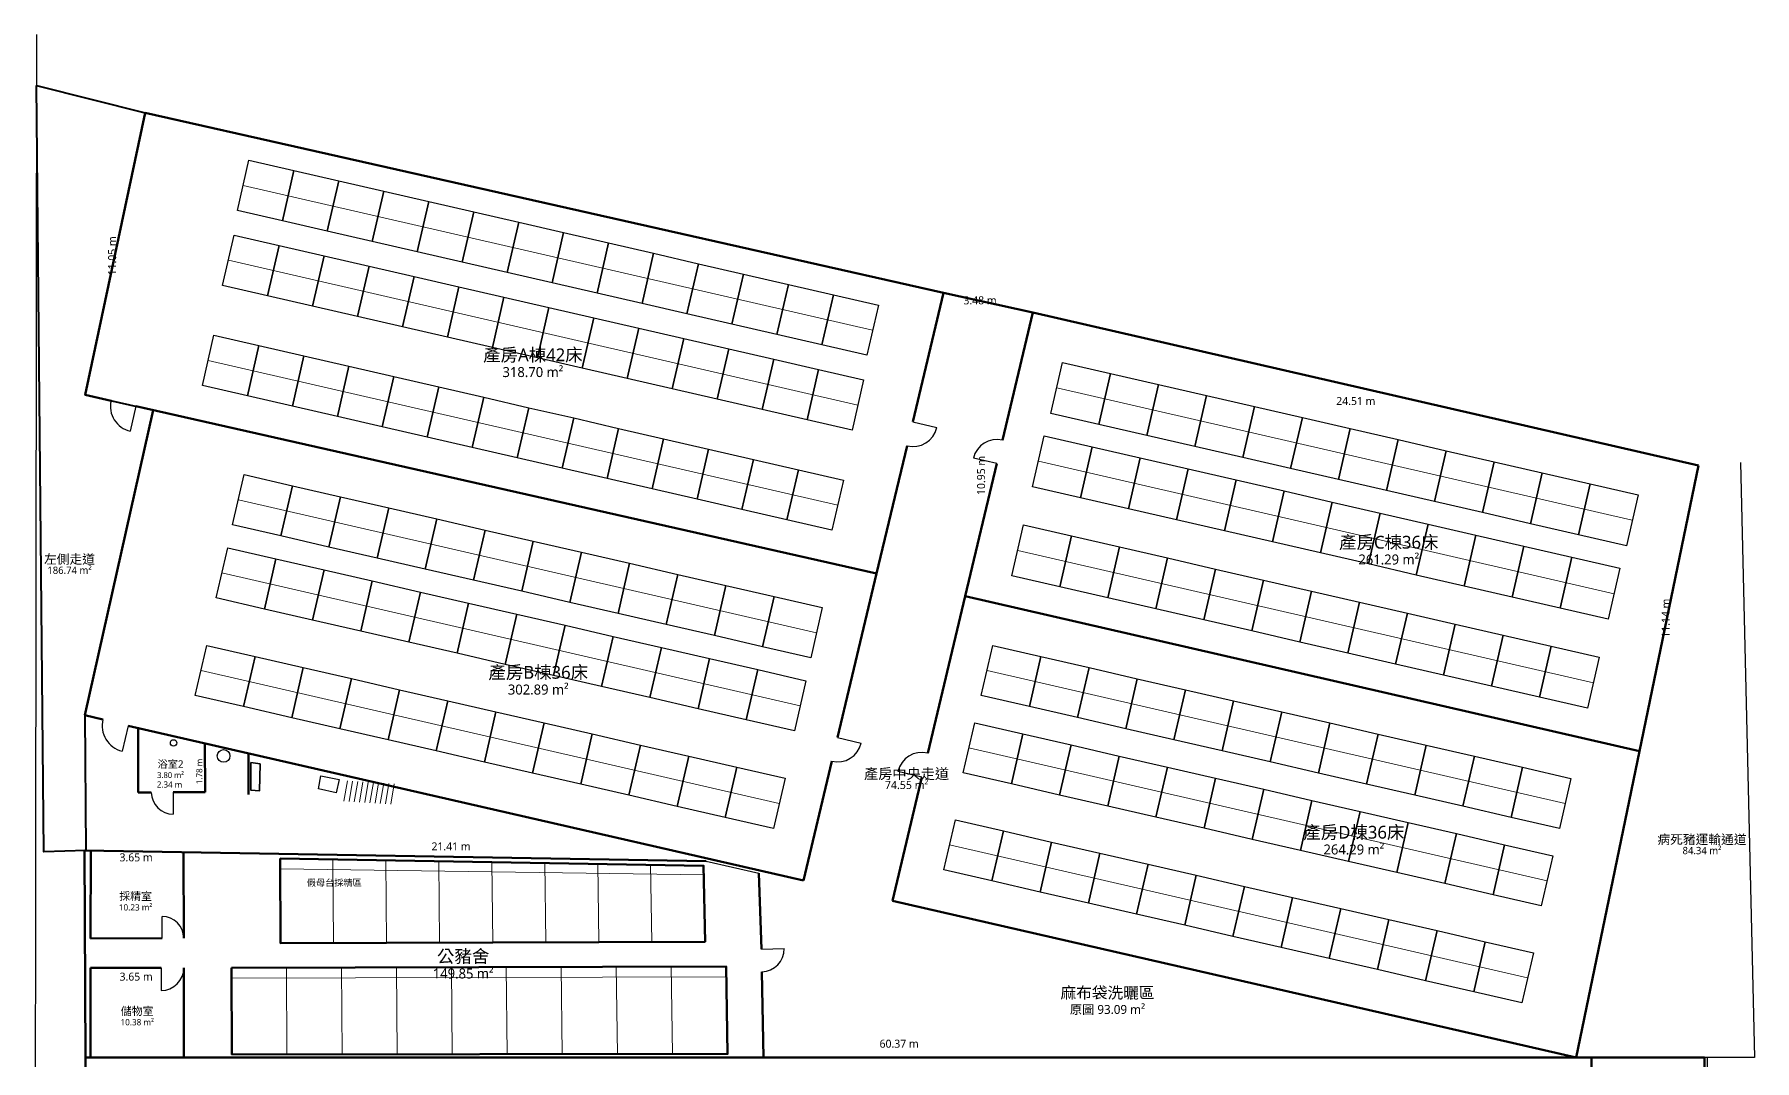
# Model space of a CAD drawing. Header units: metres. Extents: x -1.9 to 62.6, y -0.9 to 72.7.
# Drawn here: x -1.9 to 62.6, y 34.2 to 72.7 of the extents above; entities that cross this region are included whole.
import ezdxf

# ---------------------------------------------------------------- set-up
doc = ezdxf.new("R2010")
doc.units = ezdxf.units.M
for name, color, linetype, true_color in [('00_基地與外框', 7, 'Continuous', 0xb8c8d5), ('01_牆線_外牆', 7, 'Continuous', 0xffcd80), ('02_牆線_隔間', 7, 'Continuous', 0xd1dae2), ('03_門與開啟弧', 7, 'Continuous', 0x5bd9bd), ('04_走道界線', 7, 'Continuous', 0x6b8a9f), ('05_產床_產房', 7, 'Continuous', 0xd4a5f9), ('06_欄位_公豬舍', 7, 'Continuous', 0x83d4c4), ('10_衛浴與設備', 7, 'Continuous', 0xffc8a4), ('11_家具_附屬設備', 7, 'Continuous', 0x93a5b5), ('13_產床_中心導線', 7, 'Continuous', 0x7f74aa), ('20A_文字_棟舍名稱', 7, 'Continuous', 0xf3f7fa), ('21_文字_原圖面積', 7, 'Continuous', 0x9dd7fe), ('22_文字_原圖尺寸', 7, 'Continuous', 0xffc978)]:
    doc.layers.add(name, color=color, linetype=linetype, true_color=true_color)
for name, color, linetype in [('20B_文字_區域名稱', 7, 'Continuous'), ('V52_門扇開啟弧_真圓弧', 4, 'Continuous'), ('V63_東側通道外緣_非地籍', 4, 'Continuous'), ('V74_外側銜接_區域界線_非育成入口', 4, 'Continuous'), ('V75_育成東走道_獨立北側實牆', 7, 'CONTINUOUS'), ('V76_D棟下角至育成走道西角_獨立共牆', 7, 'Continuous')]:
    doc.layers.add(name, color=color, linetype=linetype)
doc.styles.add('CHINESE', font='msjh.ttc')

msp = doc.modelspace()

# ---------------------------------------------------------------- linework, layer by layer
at = {"layer": '00_基地與外框'}
msp.add_lwpolyline([(60.786, 34.334), (60.786, 0), (-1.918, 0), (-1.822, 72.685)], dxfattribs=at)
at = {"layer": '01_牆線_外牆', "lineweight": 80}
for p, q in [((-0.018, 59.174), (2.241, 69.744)), ((2.241, 69.744), (32.166, 62.997)), ((32.166, 62.997), (31.012, 58.162)), ((34.37, 57.474), (35.512, 62.257)), ((35.512, 62.257), (60.471, 56.529)), ((0.955, 58.955), (-0.018, 59.174)), ((29.656, 52.483), (1.881, 58.746)), ((-0.032, 47.175), (2.539, 58.598)), ((30.797, 57.262), (29.656, 52.483)), ((32.975, 51.63), (34.16, 56.597)), ((60.471, 56.529), (58.254, 45.821)), ((29.656, 52.483), (28.188, 46.334)), ((31.571, 45.748), (32.975, 51.63)), ((58.254, 45.821), (32.975, 51.63)), ((0.651, 47.006), (-0.032, 47.175)), ((26.909, 40.972), (1.603, 46.772)), ((58.254, 45.821), (55.875, 34.334)), ((27.975, 45.442), (26.909, 40.972)), ((30.248, 40.207), (31.355, 44.847)), ((55.875, 34.334), (30.248, 40.207))]:
    msp.add_line(p, q, dxfattribs=at)
at = {"layer": '01_牆線_外牆', "lineweight": 70}
for p, q in [((-0.037, 42.099), (23.267, 41.704)), ((0, 34.334), (-0.037, 42.099)), ((25.238, 41.253), (25.337, 38.402)), ((25.353, 37.552), (25.42, 34.334))]:
    msp.add_line(p, q, dxfattribs=at)
at = {"layer": '01_牆線_外牆'}
msp.add_line((23.267, 41.704), (25.238, 41.253), dxfattribs=at)
at = {"layer": '01_牆線_外牆', "lineweight": 90}
for p, q in [((0, 34.334), (0, 0)), ((0, 34.334), (55.875, 34.334)), ((60.693, 0), (60.693, 34.334))]:
    msp.add_line(p, q, dxfattribs=at)
at = {"layer": '02_牆線_隔間', "lineweight": 60}
for p, q in [((1.97, 44.273), (1.969, 46.688)), ((2.464, 44.276), (1.97, 44.273)), ((4.482, 44.288), (3.284, 44.281)), ((0.191, 38.804), (0.194, 42.095)), ((3.674, 42.036), (3.681, 38.815)), ((2.866, 38.813), (0.191, 38.804)), ((0.187, 34.334), (0.19, 37.695)), ((0.19, 37.695), (2.833, 37.702)), ((3.683, 37.704), (3.685, 36.707)), ((3.685, 36.707), (3.689, 34.334))]:
    msp.add_line(p, q, dxfattribs=at)
at = {"layer": '02_牆線_隔間', "lineweight": 50}
for p, q in [((4.482, 44.288), (4.477, 46.113)), ((6.103, 45.741), (6.109, 44.201))]:
    msp.add_line(p, q, dxfattribs=at)
at = {"layer": '02_牆線_隔間', "lineweight": 53}
msp.add_line((56.45, 23.5), (56.45, 34.334), dxfattribs=at)
at = {"layer": '03_門與開啟弧', "lineweight": 30}
for p, q in [((1.881, 58.746), (1.672, 57.819)), ((31.012, 58.162), (31.912, 57.947)), ((34.16, 56.597), (33.283, 56.806)), ((1.603, 46.772), (1.368, 45.821)), ((28.188, 46.334), (29.081, 46.121)), ((31.355, 44.847), (30.454, 45.062)), ((3.284, 44.281), (3.289, 43.461)), ((25.337, 38.402), (26.186, 38.419))]:
    msp.add_line(p, q, dxfattribs=at)
at = {"layer": '03_門與開啟弧'}
for p, q in [((2.866, 38.813), (2.866, 39.627)), ((2.833, 37.702), (2.833, 36.852))]:
    msp.add_line(p, q, dxfattribs=at)
at = {"layer": '04_走道界線', "lineweight": 60}
msp.add_line((32.166, 62.997), (35.512, 62.257), dxfattribs=at)
at = {"layer": '04_走道界線', "lineweight": 40}
msp.add_lwpolyline([(-1.841, 70.769), (2.241, 69.744), (-0.018, 59.174), (2.539, 58.598), (-0.032, 47.175), (0.008, 42.099), (-1.56, 42.046)], close=True, dxfattribs=at)
at = {"layer": '05_產床_產房', "lineweight": 25}
for points in [[(6.124, 67.968), (7.81, 67.58), (7.377, 65.699), (5.691, 66.086)], [(7.81, 67.58), (9.495, 67.193), (9.063, 65.311), (7.377, 65.699)], [(9.495, 67.193), (11.181, 66.805), (10.748, 64.924), (9.063, 65.311)], [(11.181, 66.805), (12.866, 66.418), (12.434, 64.536), (10.748, 64.924)], [(12.866, 66.418), (14.552, 66.03), (14.119, 64.148), (12.434, 64.536)], [(14.552, 66.03), (16.237, 65.642), (15.805, 63.761), (14.119, 64.148)], [(5.571, 65.16), (7.257, 64.772), (6.824, 62.891), (5.138, 63.279)], [(16.237, 65.642), (17.923, 65.255), (17.49, 63.373), (15.805, 63.761)], [(17.923, 65.255), (19.609, 64.867), (19.176, 62.986), (17.49, 63.373)], [(7.257, 64.772), (8.942, 64.385), (8.509, 62.503), (6.824, 62.891)], [(19.609, 64.867), (21.294, 64.48), (20.861, 62.598), (19.176, 62.986)], [(8.942, 64.385), (10.628, 63.997), (10.195, 62.116), (8.509, 62.503)], [(10.628, 63.997), (12.313, 63.61), (11.881, 61.728), (10.195, 62.116)], [(21.294, 64.48), (22.98, 64.092), (22.547, 62.21), (20.861, 62.598)], [(22.98, 64.092), (24.665, 63.704), (24.233, 61.823), (22.547, 62.21)], [(12.313, 63.61), (13.999, 63.222), (13.566, 61.341), (11.881, 61.728)], [(13.999, 63.222), (15.684, 62.834), (15.252, 60.953), (13.566, 61.341)], [(24.665, 63.704), (26.351, 63.317), (25.918, 61.435), (24.233, 61.823)], [(26.351, 63.317), (28.036, 62.929), (27.604, 61.048), (25.918, 61.435)], [(15.684, 62.834), (17.37, 62.447), (16.937, 60.565), (15.252, 60.953)], [(28.036, 62.929), (29.722, 62.542), (29.289, 60.66), (27.604, 61.048)], [(17.37, 62.447), (19.055, 62.059), (18.623, 60.178), (16.937, 60.565)], [(19.055, 62.059), (20.741, 61.672), (20.308, 59.79), (18.623, 60.178)], [(4.815, 61.408), (6.5, 61.021), (6.067, 59.139), (4.382, 59.527)], [(20.741, 61.672), (22.427, 61.284), (21.994, 59.403), (20.308, 59.79)], [(22.427, 61.284), (24.112, 60.896), (23.68, 59.015), (21.994, 59.403)], [(6.5, 61.021), (8.186, 60.633), (7.753, 58.752), (6.067, 59.139)], [(8.186, 60.633), (9.871, 60.246), (9.439, 58.364), (7.753, 58.752)], [(24.112, 60.896), (25.798, 60.509), (25.365, 58.627), (23.68, 59.015)], [(9.871, 60.246), (11.557, 59.858), (11.124, 57.976), (9.439, 58.364)], [(25.798, 60.509), (27.483, 60.121), (27.051, 58.24), (25.365, 58.627)], [(27.483, 60.121), (29.169, 59.734), (28.736, 57.852), (27.051, 58.24)], [(36.625, 60.39), (38.423, 59.977), (37.984, 58.068), (36.186, 58.482)], [(38.423, 59.977), (40.221, 59.563), (39.783, 57.655), (37.984, 58.068)], [(11.557, 59.858), (13.242, 59.47), (12.81, 57.589), (11.124, 57.976)], [(13.242, 59.47), (14.928, 59.083), (14.495, 57.201), (12.81, 57.589)], [(40.221, 59.563), (42.02, 59.15), (41.581, 57.241), (39.783, 57.655)], [(14.928, 59.083), (16.613, 58.695), (16.181, 56.814), (14.495, 57.201)], [(16.613, 58.695), (18.299, 58.308), (17.866, 56.426), (16.181, 56.814)], [(42.02, 59.15), (43.818, 58.736), (43.379, 56.828), (41.581, 57.241)], [(43.818, 58.736), (45.616, 58.323), (45.177, 56.414), (43.379, 56.828)], [(18.299, 58.308), (19.985, 57.92), (19.552, 56.039), (17.866, 56.426)], [(45.616, 58.323), (47.414, 57.909), (46.975, 56.001), (45.177, 56.414)], [(19.985, 57.92), (21.67, 57.532), (21.238, 55.651), (19.552, 56.039)], [(21.67, 57.532), (23.356, 57.145), (22.923, 55.263), (21.238, 55.651)], [(35.942, 57.639), (37.74, 57.226), (37.301, 55.318), (35.503, 55.731)], [(47.414, 57.909), (49.212, 57.496), (48.774, 55.588), (46.975, 56.001)], [(49.212, 57.496), (51.011, 57.082), (50.572, 55.174), (48.774, 55.588)], [(23.356, 57.145), (25.041, 56.757), (24.609, 54.876), (22.923, 55.263)], [(25.041, 56.757), (26.727, 56.37), (26.294, 54.488), (24.609, 54.876)], [(37.74, 57.226), (39.538, 56.812), (39.099, 54.904), (37.301, 55.318)], [(39.538, 56.812), (41.336, 56.399), (40.897, 54.491), (39.099, 54.904)], [(51.011, 57.082), (52.809, 56.669), (52.37, 54.761), (50.572, 55.174)], [(5.945, 56.186), (7.752, 55.771), (7.319, 53.888), (5.513, 54.304)], [(26.727, 56.37), (28.412, 55.982), (27.98, 54.101), (26.294, 54.488)], [(41.336, 56.399), (43.134, 55.985), (42.696, 54.077), (40.897, 54.491)], [(52.809, 56.669), (54.607, 56.255), (54.168, 54.347), (52.37, 54.761)], [(54.607, 56.255), (56.405, 55.842), (55.966, 53.934), (54.168, 54.347)], [(7.752, 55.771), (9.558, 55.356), (9.125, 53.473), (7.319, 53.888)], [(43.134, 55.985), (44.933, 55.572), (44.494, 53.664), (42.696, 54.077)], [(44.933, 55.572), (46.731, 55.158), (46.292, 53.25), (44.494, 53.664)], [(56.405, 55.842), (58.203, 55.428), (57.765, 53.52), (55.966, 53.934)], [(9.558, 55.356), (11.364, 54.94), (10.931, 53.058), (9.125, 53.473)], [(11.364, 54.94), (13.17, 54.525), (12.737, 52.642), (10.931, 53.058)], [(46.731, 55.158), (48.529, 54.745), (48.09, 52.837), (46.292, 53.25)], [(13.17, 54.525), (14.976, 54.11), (14.544, 52.227), (12.737, 52.642)], [(35.167, 54.302), (36.965, 53.888), (36.527, 51.98), (34.728, 52.393)], [(48.529, 54.745), (50.327, 54.331), (49.888, 52.423), (48.09, 52.837)], [(50.327, 54.331), (52.125, 53.918), (51.687, 52.01), (49.888, 52.423)], [(14.976, 54.11), (16.783, 53.694), (16.35, 51.812), (14.544, 52.227)], [(16.783, 53.694), (18.589, 53.279), (18.156, 51.396), (16.35, 51.812)], [(36.965, 53.888), (38.764, 53.475), (38.325, 51.566), (36.527, 51.98)], [(52.125, 53.918), (53.924, 53.504), (53.485, 51.596), (51.687, 52.01)], [(5.331, 53.447), (7.137, 53.032), (6.705, 51.149), (4.898, 51.565)], [(7.137, 53.032), (8.944, 52.616), (8.511, 50.734), (6.705, 51.149)], [(18.589, 53.279), (20.395, 52.864), (19.962, 50.981), (18.156, 51.396)], [(38.764, 53.475), (40.562, 53.061), (40.123, 51.153), (38.325, 51.566)], [(40.562, 53.061), (42.36, 52.648), (41.921, 50.739), (40.123, 51.153)], [(53.924, 53.504), (55.722, 53.091), (55.283, 51.183), (53.485, 51.596)], [(55.722, 53.091), (57.52, 52.677), (57.081, 50.769), (55.283, 51.183)], [(8.944, 52.616), (10.75, 52.201), (10.317, 50.319), (8.511, 50.734)], [(20.395, 52.864), (22.201, 52.448), (21.768, 50.566), (19.962, 50.981)], [(22.201, 52.448), (24.007, 52.033), (23.575, 50.15), (21.768, 50.566)], [(42.36, 52.648), (44.158, 52.234), (43.719, 50.326), (41.921, 50.739)], [(10.75, 52.201), (12.556, 51.786), (12.123, 49.903), (10.317, 50.319)], [(12.556, 51.786), (14.362, 51.37), (13.929, 49.488), (12.123, 49.903)], [(24.007, 52.033), (25.814, 51.618), (25.381, 49.735), (23.575, 50.15)], [(25.814, 51.618), (27.62, 51.202), (27.187, 49.32), (25.381, 49.735)], [(44.158, 52.234), (45.957, 51.821), (45.518, 49.912), (43.719, 50.326)], [(45.957, 51.821), (47.755, 51.407), (47.316, 49.499), (45.518, 49.912)], [(14.362, 51.37), (16.169, 50.955), (15.736, 49.073), (13.929, 49.488)], [(16.169, 50.955), (17.975, 50.54), (17.542, 48.657), (15.736, 49.073)], [(47.755, 51.407), (49.553, 50.994), (49.114, 49.085), (47.316, 49.499)], [(49.553, 50.994), (51.351, 50.58), (50.912, 48.672), (49.114, 49.085)], [(17.975, 50.54), (19.781, 50.124), (19.348, 48.242), (17.542, 48.657)], [(51.351, 50.58), (53.149, 50.167), (52.711, 48.258), (50.912, 48.672)], [(4.548, 49.787), (6.354, 49.372), (5.921, 47.49), (4.115, 47.905)], [(19.781, 50.124), (21.587, 49.709), (21.154, 47.827), (19.348, 48.242)], [(21.587, 49.709), (23.393, 49.294), (22.96, 47.411), (21.154, 47.827)], [(34.01, 49.784), (35.816, 49.368), (35.385, 47.493), (33.579, 47.908)], [(53.149, 50.167), (54.948, 49.753), (54.509, 47.845), (52.711, 48.258)], [(54.948, 49.753), (56.746, 49.34), (56.307, 47.431), (54.509, 47.845)], [(6.354, 49.372), (8.16, 48.957), (7.727, 47.074), (5.921, 47.49)], [(23.393, 49.294), (25.2, 48.878), (24.767, 46.996), (22.96, 47.411)], [(35.816, 49.368), (37.622, 48.953), (37.191, 47.078), (35.385, 47.493)], [(8.16, 48.957), (9.966, 48.541), (9.533, 46.659), (7.727, 47.074)], [(9.966, 48.541), (11.772, 48.126), (11.34, 46.244), (9.533, 46.659)], [(25.2, 48.878), (27.006, 48.463), (26.573, 46.581), (24.767, 46.996)], [(37.622, 48.953), (39.428, 48.538), (38.997, 46.663), (37.191, 47.078)], [(39.428, 48.538), (41.234, 48.123), (40.802, 46.247), (38.997, 46.663)], [(11.772, 48.126), (13.579, 47.711), (13.146, 45.828), (11.34, 46.244)], [(41.234, 48.123), (43.04, 47.707), (42.608, 45.832), (40.802, 46.247)], [(13.579, 47.711), (15.385, 47.295), (14.952, 45.413), (13.146, 45.828)], [(15.385, 47.295), (17.191, 46.88), (16.758, 44.998), (14.952, 45.413)], [(43.04, 47.707), (44.846, 47.292), (44.414, 45.417), (42.608, 45.832)], [(44.846, 47.292), (46.651, 46.877), (46.22, 45.002), (44.414, 45.417)], [(17.191, 46.88), (18.997, 46.465), (18.564, 44.582), (16.758, 44.998)], [(18.997, 46.465), (20.803, 46.049), (20.371, 44.167), (18.564, 44.582)], [(33.333, 46.883), (35.139, 46.468), (34.708, 44.593), (32.902, 45.008)], [(35.139, 46.468), (36.945, 46.053), (36.514, 44.177), (34.708, 44.593)], [(46.651, 46.877), (48.457, 46.462), (48.026, 44.586), (46.22, 45.002)], [(48.457, 46.462), (50.263, 46.046), (49.832, 44.171), (48.026, 44.586)], [(20.803, 46.049), (22.61, 45.634), (22.177, 43.752), (20.371, 44.167)], [(36.945, 46.053), (38.751, 45.638), (38.32, 43.762), (36.514, 44.177)], [(50.263, 46.046), (52.069, 45.631), (51.638, 43.756), (49.832, 44.171)], [(22.61, 45.634), (24.416, 45.219), (23.983, 43.336), (22.177, 43.752)], [(24.416, 45.219), (26.222, 44.803), (25.789, 42.921), (23.983, 43.336)], [(38.751, 45.638), (40.557, 45.222), (40.126, 43.347), (38.32, 43.762)], [(40.557, 45.222), (42.363, 44.807), (41.931, 42.932), (40.126, 43.347)], [(52.069, 45.631), (53.875, 45.216), (53.444, 43.34), (51.638, 43.756)], [(53.875, 45.216), (55.681, 44.801), (55.25, 42.925), (53.444, 43.34)], [(42.363, 44.807), (44.169, 44.392), (43.737, 42.516), (41.931, 42.932)], [(44.169, 44.392), (45.974, 43.976), (45.543, 42.101), (43.737, 42.516)], [(45.974, 43.976), (47.78, 43.561), (47.349, 41.686), (45.543, 42.101)], [(32.607, 43.247), (34.413, 42.832), (33.981, 40.956), (32.175, 41.371)], [(47.78, 43.561), (49.586, 43.146), (49.155, 41.271), (47.349, 41.686)], [(34.413, 42.832), (36.218, 42.416), (35.787, 40.541), (33.981, 40.956)], [(49.586, 43.146), (51.392, 42.731), (50.961, 40.855), (49.155, 41.271)], [(51.392, 42.731), (53.198, 42.315), (52.767, 40.44), (50.961, 40.855)], [(36.218, 42.416), (38.024, 42.001), (37.593, 40.126), (35.787, 40.541)], [(38.024, 42.001), (39.83, 41.586), (39.399, 39.71), (37.593, 40.126)], [(53.198, 42.315), (55.004, 41.9), (54.573, 40.025), (52.767, 40.44)], [(39.83, 41.586), (41.636, 41.17), (41.205, 39.295), (39.399, 39.71)], [(41.636, 41.17), (43.442, 40.755), (43.011, 38.88), (41.205, 39.295)], [(43.442, 40.755), (45.248, 40.34), (44.817, 38.465), (43.011, 38.88)], [(45.248, 40.34), (47.054, 39.925), (46.623, 38.049), (44.817, 38.465)], [(47.054, 39.925), (48.86, 39.509), (48.429, 37.634), (46.623, 38.049)], [(48.86, 39.509), (50.666, 39.094), (50.234, 37.219), (48.429, 37.634)], [(50.666, 39.094), (52.472, 38.679), (52.04, 36.804), (50.234, 37.219)], [(52.472, 38.679), (54.277, 38.264), (53.846, 36.388), (52.04, 36.804)]]:
    msp.add_lwpolyline(points, close=True, dxfattribs=at)
at = {"layer": '06_欄位_公豬舍', "lineweight": 18}
for p, q in [((7.293, 41.417), (23.176, 41.187)), ((5.478, 37.315), (24.018, 37.36))]:
    msp.add_line(p, q, dxfattribs=at)
at = {"layer": '06_欄位_公豬舍', "lineweight": 13}
for p, q in [((9.276, 41.764), (9.293, 38.634)), ((11.261, 41.731), (11.283, 38.64)), ((13.246, 41.697), (13.273, 38.647)), ((15.231, 41.663), (15.263, 38.654)), ((17.216, 41.63), (17.253, 38.66)), ((19.2, 41.596), (19.243, 38.667)), ((21.185, 41.562), (21.233, 38.673)), ((7.536, 37.71), (7.549, 34.459)), ((9.596, 37.716), (9.614, 34.46)), ((11.655, 37.721), (11.679, 34.462)), ((13.714, 37.727), (13.744, 34.464)), ((15.774, 37.732), (15.809, 34.466)), ((17.833, 37.738), (17.873, 34.468)), ((19.892, 37.743), (19.938, 34.47)), ((21.951, 37.748), (22.003, 34.472))]:
    msp.add_line(p, q, dxfattribs=at)
at = {"layer": '06_欄位_公豬舍', "lineweight": 50}
for points in [[(7.292, 41.798), (23.17, 41.529), (23.223, 38.68), (7.302, 38.627)], [(5.477, 37.705), (24.011, 37.754), (24.068, 34.474), (5.484, 34.457)]]:
    msp.add_lwpolyline(points, close=True, dxfattribs=at)
at = {"layer": '10_衛浴與設備', "lineweight": 35}
msp.add_lwpolyline([(6.193, 45.397), (6.541, 45.341), (6.526, 44.337), (6.197, 44.354)], close=True, dxfattribs=at)
at = {"layer": '10_衛浴與設備'}
for centre, radius in [((3.299, 46.13), 0.12), ((5.174, 45.643), 0.24)]:
    msp.add_circle(centre, radius, dxfattribs=at)
at = {"layer": '11_家具_附屬設備', "lineweight": 18}
for p, q in [((9.815, 44.708), (9.684, 43.952)), ((10.01, 44.695), (9.879, 43.939)), ((10.205, 44.683), (10.074, 43.927)), ((10.399, 44.671), (10.269, 43.915)), ((10.594, 44.658), (10.464, 43.902)), ((10.789, 44.646), (10.658, 43.89)), ((10.984, 44.634), (10.853, 43.877)), ((11.179, 44.621), (11.048, 43.865)), ((11.374, 44.609), (11.243, 43.852)), ((11.569, 44.597), (11.439, 43.84))]:
    msp.add_line(p, q, dxfattribs=at)
at = {"layer": '11_家具_附屬設備', "lineweight": 30}
msp.add_lwpolyline([(8.822, 44.895), (9.504, 44.764), (9.39, 44.26), (8.728, 44.411)], close=True, dxfattribs=at)
at = {"layer": '13_產床_中心導線', "lineweight": 20}
for p, q in [((5.908, 67.027), (29.506, 61.601)), ((5.355, 64.219), (28.953, 58.793)), ((4.598, 60.468), (28.196, 55.041)), ((36.406, 59.436), (57.984, 54.474)), ((35.722, 56.685), (57.301, 51.723)), ((5.729, 55.245), (27.403, 50.261)), ((34.948, 53.347), (56.526, 48.385)), ((5.115, 52.506), (26.789, 47.522)), ((4.331, 48.846), (26.006, 43.862)), ((33.794, 48.846), (55.465, 43.863)), ((33.118, 45.946), (54.788, 40.962)), ((32.391, 42.309), (54.062, 37.326))]:
    msp.add_line(p, q, dxfattribs=at)
at = {"layer": 'V52_門扇開啟弧_真圓弧'}
for centre, radius, start, end in [((1.881, 58.746), 0.95, 167.29315, 257.29315), ((31.012, 58.162), 0.925, 256.57307, 346.57307), ((34.16, 56.597), 0.902, 76.57307, 166.57307), ((1.603, 46.772), 0.98, 166.16081, 256.16081), ((28.188, 46.334), 0.917, 256.57307, 346.57307), ((31.355, 44.847), 0.927, 76.57307, 166.57307), ((3.284, 44.281), 0.82, 180.35089, 270.35089), ((2.866, 38.813), 0.814, 0, 90), ((25.337, 38.402), 0.85, 271.14388, 1.14388), ((2.833, 37.702), 0.85, 270, 360)]:
    msp.add_arc(centre, radius, start, end, dxfattribs=at)
at = {"layer": 'V63_東側通道外緣_非地籍'}
msp.add_line((62.036, 56.64), (62.57, 34.334), dxfattribs=at)
at = {"layer": 'V74_外側銜接_區域界線_非育成入口'}
msp.add_line((62.57, 34.334), (60.693, 34.334), dxfattribs=at)
at = {"layer": 'V75_育成東走道_獨立北側實牆', "lineweight": 90}
msp.add_line((60.693, 34.334), (56.45, 34.334), dxfattribs=at)
at = {"layer": 'V76_D棟下角至育成走道西角_獨立共牆', "lineweight": 90}
msp.add_line((55.875, 34.334), (56.45, 34.334), dxfattribs=at)

# ---------------------------------------------------------------- texts
at = {"layer": '20A_文字_棟舍名稱', "char_height": 0.48, "attachment_point": 5, "style": 'CHINESE'}
for s, insert in [('產房A棟42床', (16.77, 60.646)), ('產房C棟36床', (48.856, 53.622)), ('產房B棟36床', (16.971, 48.747)), ('產房D棟36床', (47.547, 42.752)), ('公豬舍', (14.156, 38.105))]:
    msp.add_mtext(s, dxfattribs=dict(at, insert=insert))
at = {"layer": '20B_文字_區域名稱'}
msp.add_text('假母台採精區', height=0.245, dxfattribs=at).set_placement((8.295, 40.765))
at = {"layer": '20B_文字_區域名稱', "attachment_point": 5, "style": 'CHINESE'}
for s, insert, char_height in [('左側走道', (-0.602, 52.999), 0.35), ('浴室2', (3.185, 45.321), 0.28), ('產房中央走道', (30.779, 44.951), 0.39), ('病死豬運輸通道', (60.598, 42.494), 0.35), ('採精室', (1.875, 40.364), 0.3), ('麻布袋洗曬區', (38.311, 36.742), 0.43), ('儲物室', (1.936, 36.06), 0.3)]:
    msp.add_mtext(s, dxfattribs=dict(at, insert=insert, char_height=char_height))
at = {"layer": '21_文字_原圖面積', "attachment_point": 5, "style": 'CHINESE'}
for s, insert, char_height in [('318.70 m²', (16.77, 60.026), 0.3744), ('261.29 m²', (48.856, 53.002), 0.3744), ('186.74 m²', (-0.602, 52.599), 0.273), ('302.89 m²', (16.971, 48.127), 0.3744), ('3.80 m²', (3.185, 44.921), 0.2184), ('74.55 m²', (30.779, 44.551), 0.3042), ('264.29 m²', (47.547, 42.132), 0.3744), ('84.34 m²', (60.598, 42.094), 0.273), ('10.23 m²', (1.875, 39.964), 0.234), ('149.85 m²', (14.156, 37.485), 0.3744), ('原圖 93.09 m²', (38.311, 36.122), 0.3354), ('10.38 m²', (1.936, 35.66), 0.234)]:
    msp.add_mtext(s, dxfattribs=dict(at, insert=insert, char_height=char_height))
at = {"layer": '22_文字_原圖尺寸', "attachment_point": 5, "rotation": 90, "style": 'CHINESE'}
for s, insert, char_height in [('11.05 m', (1, 64.385), 0.3), ('10.95 m', (33.574, 56.155), 0.3), ('11.14 m', (59.24, 50.804), 0.3), ('1.78 m', (4.267, 45.058), 0.23)]:
    msp.add_mtext(s, dxfattribs=dict(at, insert=insert, char_height=char_height))
at = {"layer": '22_文字_原圖尺寸', "attachment_point": 5, "style": 'CHINESE'}
for s, insert, char_height in [('3.48 m', (33.533, 62.715), 0.3), ('24.51 m', (47.62, 58.942), 0.3), ('2.34 m', (3.147, 44.569), 0.23), ('3.65 m', (1.894, 41.838), 0.3), ('21.41 m', (13.7, 42.249), 0.3), ('3.65 m', (1.896, 37.368), 0.3), ('60.37 m', (30.5, 34.854), 0.3)]:
    msp.add_mtext(s, dxfattribs=dict(at, insert=insert, char_height=char_height))

doc.saveas('drawing.dxf')
